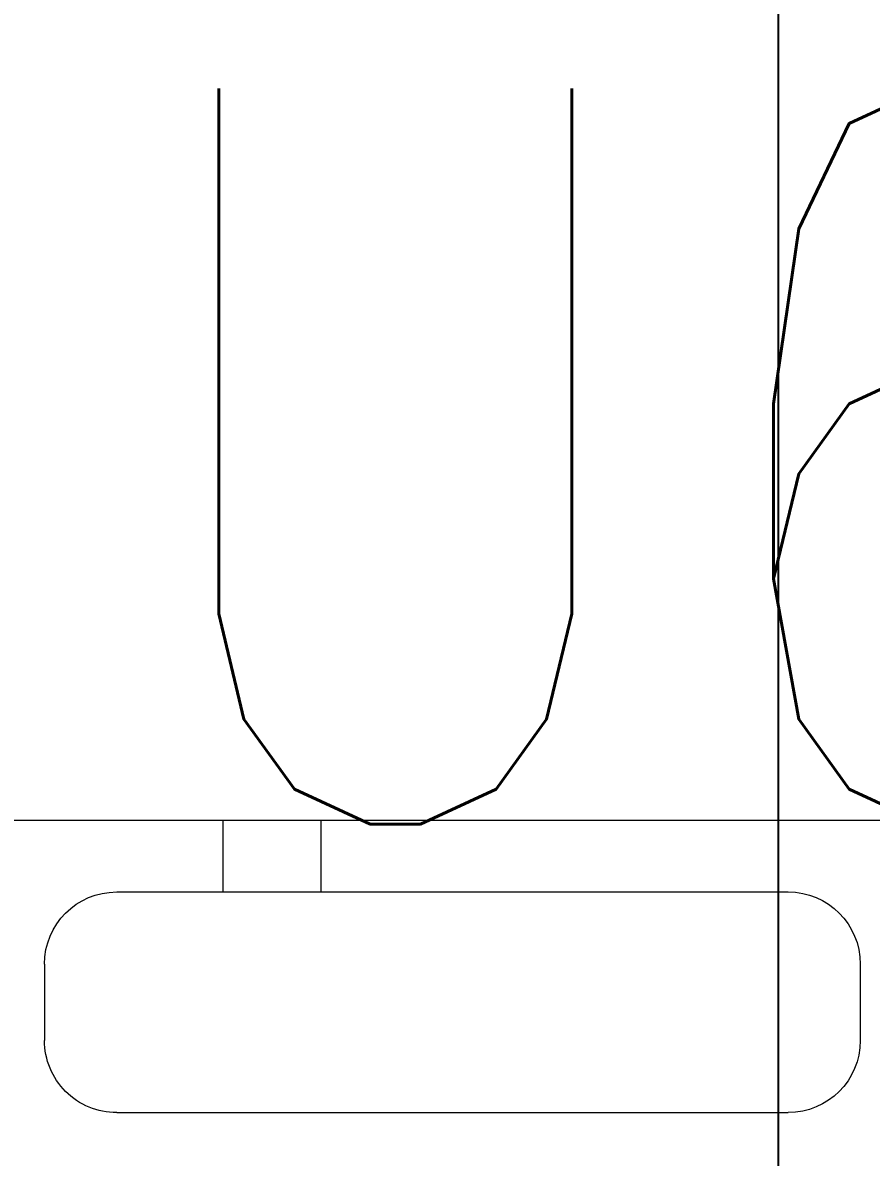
# Model space of a CAD drawing. Header units: inches. Extents: x -12418 to 183584, y -29325 to 19878.
# Drawn here: x 48394.5 to 48625.2, y -10521.7 to -10213.2 of the extents above; entities that cross this region are included whole.
import ezdxf

# ---------------------------------------------------------------- set-up
doc = ezdxf.new("R2010")
doc.units = ezdxf.units.IN
doc.header["$LTSCALE"] = 25
doc.header["$MEASUREMENT"] = 0
doc.linetypes.add('DASHDOT', pattern=[25.4, 12.7, -6.35, 0, -6.35])
doc.layers.get('0').update_dxf_attribs({"color": 8})
doc.layers.add('00-Ground Floor$0$False Ceiling', color=251, linetype='Continuous')
for name, color, linetype, lineweight in [('00-Ground Floor$0$LOADING', 253, 'Continuous', 5), ('00-Ground Floor$0$NEW Wall', 166, 'Continuous', 5), ('E-LITE-CIRC', 6, 'Continuous', 25), ('E-LITE-CLNG-CNDT', 6, 'DASHDOT', 35)]:
    doc.layers.add(name, color=color, linetype=linetype, lineweight=lineweight)
doc.styles.add('DC_Simplex', font='SIMPLEX.shx', dxfattribs={"width": 0.7})

# ---------------------------------------------------------------- blocks, each defined once
blk = doc.blocks.new('*X137')
at = {"color": 0}
for p, q in [((5, 3), (5, 3)), ((5, 3), (5, 3)), ((5, 3), (5, 3)), ((5, 3), (5, 3)), ((5, 3), (5, 3)), ((5, 3), (5, 3)), ((5, 3), (5, 3)), ((5, 3), (5, 3)), ((5, 3), (5, 3)), ((5, 3), (5, 3)), ((5, 3), (5, 3)), ((5, 3), (5, 3)), ((5, 3), (5, 3)), ((5, 3), (5, 3)), ((5, 3), (5, 3)), ((5, 3), (5, 3)), ((5, 3), (5, 3)), ((5, 3), (5, 3)), ((5, 3), (5, 3)), ((5, 3), (5, 3)), ((5, 3), (5, 3)), ((5, 3), (5, 3)), ((5, 3), (5, 3)), ((5, 3), (5, 3)), ((5, 3), (5, 3)), ((5, 3), (5, 3)), ((5, 3), (5, 3)), ((5, 3), (5, 3)), ((5, 3), (5, 3)), ((5, 3), (5, 3)), ((5, 3), (5, 3)), ((5, 3), (5, 3)), ((5, 3), (5, 3)), ((5, 3), (5, 3)), ((5, 3), (5, 3)), ((5, 3), (5, 3)), ((5, 3), (5, 3)), ((5, 3), (5, 3)), ((5, 3), (5, 3)), ((5, 3), (5, 3)), ((5, 3), (5, 3)), ((5, 3), (5, 3)), ((5, 3), (5, 3)), ((5, 3), (5, 3)), ((5, 3), (5, 3)), ((5, 3), (5, 3)), ((5, 3), (5, 3)), ((5, 3), (5, 3)), ((5, 3), (5, 3)), ((5, 3), (5, 3)), ((5, 3), (5, 3)), ((5, 3), (5, 3)), ((5, 3), (5, 3)), ((5, 3), (5, 3)), ((5, 3), (5, 3)), ((5, 3), (5, 3)), ((5, 3), (5, 3)), ((5, 3), (5, 3)), ((5, 3), (5, 3)), ((5, 3), (5, 3)), ((5, 3), (5, 3)), ((5, 3), (5, 3)), ((5, 3), (5, 3)), ((5, 3), (5, 3)), ((5, 3), (5, 3)), ((5, 3), (5, 3)), ((6, 3), (5, 3)), ((5, 3), (5, 3)), ((6, 3), (5, 3)), ((5, 3), (5, 3)), ((6, 3), (5, 3)), ((5, 3), (5, 3)), ((6, 3), (5, 3)), ((5, 3), (5, 3)), ((5, 3), (5, 3)), ((5, 3), (5, 3)), ((5, 3), (5, 3)), ((5, 3), (5, 3)), ((5, 3), (5, 3)), ((5, 3), (5, 3)), ((5, 3), (5, 3)), ((5, 3), (5, 3)), ((5, 3), (5, 3)), ((5, 3), (5, 3)), ((5, 3), (5, 3)), ((5, 3), (5, 3)), ((5, 3), (5, 3)), ((5, 3), (5, 3)), ((5, 3), (5, 3)), ((5, 3), (5, 3)), ((5, 3), (5, 3)), ((5, 3), (5, 3)), ((5, 3), (5, 3)), ((5, 3), (5, 3)), ((5, 3), (5, 3)), ((5, 3), (5, 3)), ((6, 3), (6, 3)), ((6, 3), (6, 3)), ((6, 3), (6, 3)), ((6, 3), (6, 3)), ((6, 3), (6, 3)), ((6, 3), (6, 3)), ((6, 3), (6, 3)), ((6, 3), (6, 3)), ((6, 3), (6, 3)), ((6, 3), (6, 3)), ((6, 3), (6, 3)), ((6, 3), (6, 3)), ((6, 3), (6, 3)), ((6, 3), (6, 3)), ((6, 3), (6, 3)), ((6, 3), (6, 3)), ((6, 3), (6, 3)), ((6, 3), (6, 3)), ((6, 3), (6, 3)), ((6, 3), (6, 3)), ((6, 3), (6, 3)), ((6, 3), (6, 3)), ((6, 3), (6, 3)), ((6, 3), (6, 3)), ((6, 3), (6, 3)), ((6, 3), (6, 3)), ((6, 3), (6, 3)), ((6, 3), (6, 3)), ((6, 3), (6, 3)), ((6, 3), (6, 3)), ((6, 3), (6, 3)), ((6, 3), (6, 3)), ((6, 3), (6, 3)), ((6, 3), (6, 3)), ((6, 3), (6, 3)), ((6, 3), (6, 3)), ((6, 3), (6, 3)), ((6, 3), (6, 3)), ((6, 3), (6, 3)), ((6, 3), (6, 3)), ((6, 3), (6, 3)), ((6, 3), (6, 3)), ((6, 3), (6, 3)), ((6, 3), (6, 3)), ((6, 3), (6, 3)), ((6, 3), (6, 3)), ((6, 3), (6, 3)), ((6, 3), (6, 3)), ((6, 3), (6, 3)), ((6, 3), (6, 3)), ((6, 3), (6, 3)), ((6, 3), (6, 3)), ((6, 3), (6, 3)), ((6, 3), (6, 3)), ((6, 3), (6, 3)), ((6, 3), (6, 3)), ((6, 3), (6, 3)), ((6, 3), (6, 3)), ((6, 3), (6, 3)), ((6, 3), (6, 3)), ((6, 3), (6, 3)), ((6, 3), (6, 3)), ((6, 3), (6, 3)), ((6, 3), (6, 3)), ((6, 3), (6, 3)), ((6, 3), (6, 3)), ((6, 3), (6, 3)), ((6, 3), (6, 3)), ((6, 3), (6, 3)), ((6, 3), (6, 3)), ((6, 3), (6, 3)), ((6, 3), (6, 3)), ((6, 3), (6, 3)), ((6, 3), (6, 3)), ((6, 3), (6, 3)), ((6, 3), (6, 3)), ((6, 3), (6, 3)), ((6, 3), (6, 3)), ((6, 3), (6, 3)), ((6, 3), (6, 3)), ((6, 3), (6, 3)), ((6, 3), (6, 3)), ((6, 3), (6, 3)), ((6, 3), (6, 3)), ((6, 3), (6, 3)), ((6, 3), (6, 3)), ((6, 3), (6, 3)), ((6, 3), (6, 3)), ((6, 3), (6, 3)), ((6, 3), (6, 3)), ((6, 3), (6, 3)), ((6, 3), (6, 3)), ((6, 3), (6, 3)), ((6, 3), (6, 3)), ((6, 3), (6, 3)), ((6, 3), (6, 3)), ((6, 3), (6, 3)), ((6, 3), (6, 3)), ((6, 3), (6, 3)), ((6, 3), (6, 3)), ((6, 3), (6, 3)), ((6, 3), (6, 3)), ((6, 3), (6, 3)), ((6, 3), (6, 3)), ((6, 3), (6, 3)), ((6, 3), (6, 3)), ((6, 3), (6, 3)), ((6, 3), (6, 3)), ((6, 3), (6, 3)), ((6, 3), (6, 3)), ((6, 3), (6, 3)), ((6, 3), (6, 3)), ((6, 3), (6, 3)), ((6, 3), (6, 3)), ((6, 3), (6, 3)), ((6, 3), (6, 3)), ((6, 3), (6, 3)), ((6, 3), (6, 3)), ((6, 3), (6, 3)), ((6, 3), (6, 3)), ((6, 3), (6, 3)), ((6, 3), (6, 3)), ((6, 3), (6, 3)), ((6, 3), (6, 3)), ((6, 3), (6, 3)), ((6, 3), (6, 3)), ((6, 3), (6, 3)), ((6, 3), (6, 3)), ((6, 3), (6, 3)), ((6, 3), (6, 3)), ((6, 3), (6, 3)), ((6, 3), (6, 3)), ((6, 3), (6, 3)), ((6, 3), (6, 3)), ((6, 3), (6, 3)), ((6, 3), (6, 3)), ((6, 3), (6, 3)), ((6, 3), (6, 3)), ((6, 3), (6, 3)), ((6, 3), (6, 3)), ((6, 3), (6, 3)), ((6, 3), (6, 3)), ((6, 3), (6, 3)), ((6, 3), (6, 3)), ((6, 3), (6, 3)), ((6, 3), (6, 3)), ((6, 3), (6, 3)), ((6, 3), (6, 3)), ((6, 3), (6, 3)), ((6, 3), (6, 3)), ((6, 3), (6, 3)), ((6, 3), (6, 3)), ((6, 3), (6, 3)), ((6, 3), (6, 3)), ((6, 3), (6, 3)), ((6, 3), (6, 3)), ((6, 3), (6, 3)), ((6, 3), (6, 3)), ((6, 3), (6, 3)), ((6, 3), (6, 3)), ((6, 3), (6, 3)), ((6, 3), (6, 3)), ((6, 3), (6, 3)), ((6, 3), (6, 3)), ((6, 3), (6, 3)), ((6, 3), (6, 3)), ((6, 3), (6, 3)), ((6, 3), (6, 3)), ((6, 3), (6, 3)), ((6, 3), (6, 3)), ((6, 3), (6, 3)), ((6, 3), (6, 3)), ((6, 3), (6, 3)), ((6, 3), (6, 3)), ((6, 3), (6, 3)), ((6, 3), (6, 3)), ((6, 3), (6, 3)), ((6, 3), (6, 3)), ((6, 3), (6, 3)), ((6, 3), (6, 3)), ((6, 3), (6, 3)), ((6, 3), (6, 3)), ((6, 3), (6, 3)), ((6, 3), (6, 3)), ((6, 3), (6, 3)), ((6, 3), (6, 3)), ((6, 3), (6, 3)), ((6, 3), (6, 3)), ((6, 3), (6, 3)), ((6, 3), (6, 3)), ((6, 3), (6, 3)), ((6, 3), (6, 3)), ((6, 3), (6, 3)), ((6, 3), (6, 3)), ((6, 3), (6, 3)), ((6, 3), (6, 3)), ((6, 3), (6, 3)), ((6, 3), (6, 3)), ((6, 3), (6, 3)), ((6, 3), (6, 3)), ((6, 3), (6, 3)), ((6, 3), (6, 3)), ((6, 3), (6, 3)), ((6, 3), (6, 3)), ((6, 3), (5, 3)), ((6, 3), (5, 3)), ((6, 3), (5, 3)), ((6, 3), (5, 3)), ((6, 3), (5, 3)), ((6, 3), (6, 3)), ((6, 3), (6, 3)), ((6, 3), (6, 3)), ((6, 3), (6, 3)), ((6, 3), (6, 3)), ((6, 3), (6, 3)), ((6, 3), (6, 3)), ((6, 3), (6, 3)), ((6, 3), (6, 3)), ((6, 3), (6, 3)), ((6, 3), (6, 3)), ((6, 3), (6, 3)), ((6, 3), (6, 3)), ((6, 3), (6, 3)), ((6, 3), (6, 3)), ((6, 3), (6, 3)), ((6, 3), (6, 3)), ((6, 3), (6, 3)), ((6, 3), (6, 3)), ((6, 3), (6, 3)), ((6, 3), (6, 3)), ((6, 3), (6, 3)), ((6, 3), (6, 3)), ((6, 3), (6, 3)), ((6, 3), (6, 3)), ((6, 3), (6, 3)), ((6, 3), (6, 3)), ((6, 3), (6, 3)), ((6, 3), (6, 3)), ((6, 3), (6, 3)), ((6, 3), (6, 3)), ((6, 3), (6, 3)), ((6, 3), (6, 3)), ((6, 3), (6, 3)), ((6, 3), (6, 3)), ((6, 3), (6, 3)), ((6, 3), (6, 3)), ((6, 3), (6, 3)), ((6, 3), (6, 3)), ((6, 3), (6, 3)), ((6, 3), (6, 3)), ((6, 3), (6, 3)), ((6, 3), (6, 3)), ((6, 3), (6, 3)), ((6, 3), (6, 3)), ((6, 3), (6, 3)), ((6, 3), (6, 3)), ((6, 3), (6, 3)), ((6, 3), (6, 3)), ((6, 3), (6, 3)), ((6, 3), (6, 3)), ((6, 3), (6, 3)), ((6, 3), (6, 3)), ((6, 3), (6, 3)), ((6, 3), (6, 3)), ((6, 3), (6, 3)), ((6, 3), (6, 3)), ((6, 3), (6, 3)), ((6, 3), (6, 3)), ((6, 3), (6, 3)), ((6, 3), (6, 3)), ((6, 3), (6, 3)), ((6, 3), (6, 3)), ((6, 3), (6, 3)), ((6, 3), (6, 3)), ((6, 3), (6, 3)), ((6, 3), (6, 3)), ((6, 3), (6, 3)), ((6, 3), (6, 3)), ((6, 3), (6, 3)), ((6, 3), (6, 3)), ((6, 3), (6, 3)), ((6, 3), (6, 3)), ((6, 3), (6, 3)), ((6, 3), (6, 3)), ((6, 3), (6, 3)), ((6, 3), (6, 3)), ((6, 3), (6, 3)), ((6, 3), (6, 3)), ((6, 3), (6, 3)), ((6, 3), (6, 3)), ((6, 3), (6, 3)), ((6, 3), (6, 3)), ((6, 3), (6, 3)), ((6, 3), (6, 3)), ((6, 3), (6, 3)), ((6, 3), (6, 3)), ((6, 3), (6, 3)), ((6, 3), (6, 3)), ((6, 3), (6, 3)), ((6, 3), (6, 3)), ((6, 3), (6, 3)), ((6, 3), (6, 3)), ((6, 3), (6, 3)), ((6, 3), (6, 3)), ((6, 3), (6, 3)), ((6, 3), (6, 3)), ((6, 3), (6, 3)), ((6, 3), (6, 3)), ((6, 3), (6, 3)), ((6, 3), (6, 3)), ((6, 3), (6, 3)), ((6, 3), (6, 3)), ((6, 3), (6, 3)), ((6, 3), (6, 3)), ((6, 3), (6, 3)), ((6, 3), (6, 3)), ((6, 3), (6, 3)), ((6, 3), (6, 3)), ((6, 3), (6, 3)), ((6, 3), (6, 3)), ((6, 3), (6, 3)), ((6, 3), (6, 3)), ((6, 3), (6, 3)), ((6, 3), (6, 3)), ((6, 3), (6, 3)), ((6, 3), (6, 3)), ((6, 3), (6, 3)), ((6, 3), (6, 3)), ((6, 3), (6, 3)), ((6, 3), (6, 3)), ((6, 3), (6, 3)), ((6, 3), (6, 3)), ((6, 3), (6, 3)), ((6, 3), (6, 3)), ((6, 3), (6, 3)), ((6, 3), (6, 3)), ((6, 3), (6, 3)), ((6, 3), (6, 3)), ((6, 3), (6, 3)), ((6, 3), (6, 3)), ((6, 3), (6, 3)), ((6, 3), (6, 3)), ((6, 3), (6, 3)), ((6, 3), (6, 3)), ((6, 3), (6, 3)), ((6, 3), (6, 3)), ((6, 3), (6, 3)), ((6, 3), (6, 3)), ((6, 3), (6, 3)), ((6, 3), (6, 3)), ((6, 3), (6, 3)), ((6, 3), (6, 3)), ((6, 3), (6, 3)), ((6, 3), (6, 3)), ((6, 3), (6, 3)), ((6, 3), (6, 3)), ((6, 3), (6, 3)), ((6, 3), (6, 3)), ((6, 3), (6, 3)), ((6, 3), (6, 3)), ((6, 3), (6, 3)), ((6, 3), (6, 3)), ((6, 3), (6, 3)), ((6, 3), (6, 3)), ((6, 3), (6, 3)), ((6, 3), (6, 3)), ((6, 3), (6, 3)), ((6, 3), (6, 3)), ((6, 3), (6, 3)), ((6, 3), (6, 3)), ((6, 3), (6, 3)), ((6, 3), (6, 3)), ((6, 3), (6, 3)), ((6, 3), (6, 3)), ((6, 3), (6, 3)), ((6, 3), (6, 3)), ((6, 3), (6, 3)), ((6, 3), (6, 3)), ((6, 3), (6, 3)), ((6, 3), (6, 3)), ((6, 3), (6, 3)), ((6, 3), (6, 3)), ((6, 3), (6, 3)), ((6, 3), (6, 3)), ((6, 3), (6, 3)), ((6, 3), (6, 3)), ((6, 3), (6, 3)), ((6, 3), (6, 3)), ((6, 3), (6, 3)), ((6, 3), (6, 3)), ((6, 3), (6, 3)), ((6, 3), (6, 3)), ((6, 3), (6, 3)), ((6, 3), (6, 3)), ((6, 3), (6, 3)), ((6, 3), (6, 3)), ((6, 3), (6, 3)), ((6, 3), (6, 3)), ((6, 3), (6, 3)), ((6, 3), (6, 3)), ((6, 3), (6, 3)), ((6, 3), (6, 3)), ((6, 3), (6, 3)), ((6, 3), (6, 3)), ((6, 3), (6, 3)), ((6, 3), (6, 3)), ((6, 3), (6, 3)), ((6, 3), (6, 3)), ((6, 3), (6, 3)), ((6, 3), (6, 3)), ((6, 3), (6, 3)), ((6, 3), (6, 3)), ((6, 3), (6, 3)), ((6, 3), (6, 3)), ((6, 3), (6, 3)), ((6, 3), (6, 3)), ((6, 3), (6, 3)), ((6, 3), (6, 3)), ((6, 3), (6, 3)), ((6, 3), (6, 3)), ((6, 3), (6, 3)), ((6, 3), (6, 3)), ((6, 3), (6, 3)), ((6, 3), (6, 3)), ((6, 3), (6, 3)), ((6, 3), (6, 3)), ((6, 3), (6, 3)), ((6, 3), (6, 3)), ((6, 3), (6, 3)), ((6, 3), (6, 3)), ((6, 3), (6, 3)), ((6, 3), (6, 3)), ((6, 3), (6, 3)), ((6, 3), (6, 3)), ((6, 3), (6, 3)), ((6, 3), (6, 3)), ((6, 3), (6, 3)), ((6, 3), (6, 3)), ((6, 3), (6, 3)), ((6, 3), (6, 3)), ((6, 3), (6, 3)), ((6, 3), (6, 3)), ((6, 3), (6, 3)), ((6, 3), (6, 3)), ((6, 3), (6, 3)), ((6, 3), (6, 3)), ((6, 3), (6, 3)), ((6, 3), (6, 3)), ((6, 3), (6, 3)), ((6, 3), (6, 3)), ((6, 3), (6, 3)), ((6, 3), (6, 3)), ((6, 3), (6, 3)), ((6, 3), (6, 3)), ((6, 3), (6, 3)), ((6, 3), (6, 3)), ((6, 3), (6, 3)), ((6, 3), (6, 3)), ((6, 3), (6, 3)), ((6, 3), (6, 3)), ((6, 3), (6, 3)), ((6, 3), (6, 3)), ((6, 3), (6, 3)), ((6, 3), (6, 3)), ((6, 3), (6, 3)), ((6, 3), (6, 3)), ((6, 3), (6, 3)), ((6, 3), (6, 3)), ((6, 3), (6, 3)), ((6, 3), (6, 3)), ((6, 3), (6, 3)), ((6, 3), (6, 3)), ((6, 3), (6, 3)), ((6, 3), (6, 3)), ((6, 3), (6, 3)), ((6, 3), (6, 3)), ((6, 3), (6, 3)), ((6, 3), (6, 3)), ((6, 3), (6, 3)), ((6, 3), (6, 3)), ((6, 3), (6, 3)), ((6, 3), (6, 3)), ((6, 3), (6, 3)), ((6, 3), (6, 3)), ((6, 3), (6, 3)), ((6, 3), (6, 3)), ((6, 3), (6, 3)), ((6, 3), (6, 3)), ((6, 3), (6, 3)), ((6, 3), (6, 3)), ((6, 3), (6, 3)), ((6, 3), (6, 3)), ((6, 3), (6, 3)), ((6, 3), (6, 3)), ((6, 3), (6, 3)), ((6, 3), (6, 3)), ((6, 3), (6, 3)), ((6, 3), (6, 3)), ((6, 3), (6, 3)), ((6, 3), (6, 3)), ((6, 3), (6, 3)), ((6, 3), (6, 3)), ((6, 3), (6, 3)), ((6, 3), (6, 3)), ((6, 3), (6, 3)), ((6, 3), (6, 3)), ((6, 3), (6, 3)), ((6, 3), (6, 3)), ((6, 3), (6, 3)), ((6, 3), (6, 3)), ((6, 3), (6, 3)), ((6, 3), (6, 3)), ((6, 3), (6, 3)), ((6, 3), (6, 3)), ((6, 3), (6, 3)), ((6, 3), (6, 3)), ((6, 3), (6, 3)), ((6, 3), (6, 3)), ((6, 3), (6, 3)), ((6, 3), (6, 3)), ((6, 3), (6, 3)), ((6, 3), (6, 3)), ((6, 3), (6, 3)), ((6, 3), (6, 3)), ((6, 3), (6, 3)), ((6, 3), (6, 3))]:
    blk.add_line(p, q, dxfattribs=at)
blk = doc.blocks.new('*X138')
at = {"color": 0}
for p, q in [((13, 1), (13, 1)), ((13, 1), (13, 1)), ((13, 1), (13, 1)), ((13, 1), (13, 1)), ((13, 1), (13, 1)), ((13, 1), (13, 1)), ((13, 1), (13, 1)), ((13, 1), (13, 1)), ((13, 1), (13, 1)), ((13, 1), (13, 1)), ((13, 1), (13, 1)), ((13, 1), (13, 1)), ((13, 1), (13, 1)), ((13, 1), (13, 1)), ((13, 1), (13, 1)), ((13, 1), (14, 1)), ((13, 1), (14, 1)), ((13, 1), (14, 1)), ((13, 1), (13, 1)), ((13, 1), (13, 1)), ((13, 1), (13, 1)), ((13, 1), (13, 1)), ((13, 1), (13, 1)), ((13, 1), (13, 1)), ((13, 1), (13, 1)), ((13, 1), (13, 1)), ((13, 1), (13, 1)), ((13, 1), (13, 1)), ((13, 1), (13, 1)), ((13, 1), (13, 1)), ((13, 1), (13, 1)), ((13, 1), (13, 1)), ((13, 1), (13, 1)), ((13, 1), (13, 1)), ((13, 1), (13, 1)), ((13, 1), (13, 1)), ((13, 1), (13, 1)), ((13, 1), (13, 1)), ((13, 1), (13, 1)), ((13, 1), (13, 1)), ((13, 1), (13, 1)), ((13, 1), (13, 1)), ((13, 1), (13, 1)), ((13, 1), (13, 1)), ((13, 1), (13, 1)), ((13, 1), (13, 1)), ((13, 1), (13, 1)), ((13, 1), (13, 1)), ((13, 1), (13, 1)), ((13, 1), (13, 1)), ((13, 1), (13, 1)), ((13, 1), (13, 1)), ((13, 1), (13, 1)), ((13, 1), (13, 1)), ((13, 1), (13, 1)), ((13, 1), (13, 1)), ((13, 1), (13, 1)), ((13, 1), (13, 1)), ((13, 1), (13, 1)), ((13, 1), (13, 1)), ((13, 1), (13, 1)), ((13, 1), (13, 1)), ((13, 1), (13, 1)), ((13, 1), (13, 1)), ((13, 1), (13, 1)), ((13, 1), (13, 1)), ((13, 1), (13, 1)), ((13, 1), (13, 1)), ((13, 1), (13, 1)), ((13, 1), (13, 1)), ((13, 1), (13, 1)), ((13, 1), (13, 1)), ((13, 1), (13, 1)), ((13, 1), (13, 1)), ((13, 1), (13, 1)), ((13, 1), (13, 1)), ((13, 1), (13, 1)), ((13, 1), (13, 1)), ((13, 1), (13, 1)), ((13, 1), (13, 1)), ((13, 1), (13, 1)), ((13, 1), (13, 1)), ((13, 1), (13, 1)), ((13, 1), (13, 1)), ((13, 1), (13, 1)), ((13, 1), (13, 1)), ((13, 1), (13, 1)), ((13, 1), (13, 1)), ((13, 1), (13, 1)), ((13, 1), (13, 1)), ((13, 1), (13, 1)), ((13, 1), (13, 1)), ((13, 1), (13, 1)), ((13, 1), (13, 1)), ((13, 1), (13, 1)), ((13, 1), (13, 1)), ((13, 1), (13, 1)), ((13, 1), (13, 1)), ((13, 1), (13, 1)), ((13, 1), (13, 1)), ((13, 1), (13, 1)), ((13, 1), (13, 1)), ((13, 1), (13, 1)), ((13, 1), (13, 1)), ((13, 1), (13, 1)), ((13, 1), (13, 1)), ((13, 1), (13, 1)), ((13, 1), (13, 1)), ((13, 1), (13, 1)), ((13, 1), (13, 1)), ((13, 1), (13, 1)), ((13, 1), (13, 1)), ((13, 1), (13, 1)), ((13, 1), (13, 1)), ((13, 1), (13, 1)), ((13, 1), (13, 1)), ((13, 1), (13, 1)), ((13, 1), (13, 1)), ((13, 1), (13, 1)), ((13, 1), (13, 1)), ((13, 1), (13, 1)), ((13, 1), (13, 1)), ((13, 1), (13, 1)), ((13, 1), (14, 1)), ((13, 0), (13, 0)), ((13, 0), (13, 0)), ((13, 0), (13, 0)), ((13, 0), (13, 0)), ((13, 0), (13, 0)), ((13, 0), (13, 0)), ((13, 0), (13, 0)), ((13, 0), (13, 0)), ((13, 0), (13, 0)), ((13, 0), (13, 0)), ((13, 0), (13, 0)), ((13, 0), (13, 0)), ((13, 0), (13, 0)), ((13, 0), (13, 0)), ((13, 0), (13, 0)), ((13, 0), (13, 0)), ((13, 0), (13, 0)), ((13, 0), (13, 0)), ((13, 0), (13, 0)), ((13, 0), (13, 0)), ((13, 0), (13, 0)), ((13, 0), (13, 0)), ((13, 0), (13, 0)), ((13, 0), (13, 0)), ((13, 0), (13, 0)), ((13, 0), (13, 0)), ((13, 0), (13, 0)), ((13, 0), (13, 0)), ((13, 0), (13, 0)), ((13, 0), (13, 0)), ((13, 0), (13, 0)), ((13, 0), (13, 0)), ((13, 0), (13, 0)), ((13, 0), (13, 0)), ((13, 0), (13, 0)), ((13, 0), (13, 0)), ((13, 0), (13, 0)), ((13, 0), (13, 0)), ((13, 0), (13, 0)), ((13, 0), (13, 0)), ((13, 0), (13, 0)), ((13, 0), (13, 0)), ((13, 0), (13, 0)), ((13, 0), (13, 0)), ((13, 0), (13, 0)), ((13, 0), (13, 0)), ((13, 0), (13, 0)), ((13, 0), (13, 0)), ((13, 0), (14, 0)), ((13, 0), (14, 0)), ((13, 0), (13, 0)), ((13, 0), (14, 0)), ((14, 1), (14, 1)), ((14, 1), (14, 1)), ((14, 1), (14, 1)), ((14, 1), (14, 1)), ((14, 1), (14, 1)), ((14, 1), (14, 1)), ((14, 1), (14, 1)), ((14, 1), (14, 1)), ((14, 1), (14, 1)), ((14, 1), (14, 1)), ((14, 1), (14, 1)), ((14, 1), (14, 1)), ((14, 1), (14, 1)), ((14, 1), (14, 1)), ((14, 1), (14, 1)), ((14, 1), (14, 1)), ((14, 1), (14, 1)), ((14, 1), (14, 1)), ((14, 1), (14, 1)), ((14, 1), (14, 1)), ((14, 1), (14, 1)), ((14, 1), (14, 1)), ((14, 1), (14, 1)), ((14, 1), (14, 1)), ((14, 1), (14, 1)), ((14, 1), (14, 1)), ((14, 1), (14, 1)), ((14, 1), (14, 1)), ((14, 1), (14, 1)), ((14, 1), (14, 1)), ((14, 1), (14, 1)), ((14, 1), (14, 1)), ((14, 1), (14, 1)), ((14, 1), (14, 1)), ((14, 1), (14, 1)), ((14, 1), (14, 1)), ((14, 1), (14, 1)), ((14, 1), (14, 1)), ((14, 1), (14, 1)), ((14, 1), (14, 1)), ((14, 1), (14, 1)), ((14, 1), (14, 1)), ((14, 1), (14, 1)), ((14, 1), (14, 1)), ((14, 1), (14, 1)), ((14, 1), (14, 1)), ((14, 1), (14, 1)), ((14, 1), (14, 1)), ((14, 1), (14, 1)), ((14, 1), (14, 1)), ((14, 1), (14, 1)), ((14, 1), (14, 1)), ((14, 1), (14, 1)), ((14, 1), (14, 1)), ((14, 1), (14, 1)), ((14, 1), (14, 1)), ((14, 1), (14, 1)), ((14, 1), (14, 1)), ((14, 1), (14, 1)), ((14, 1), (14, 1)), ((14, 1), (14, 1)), ((14, 1), (14, 1)), ((14, 1), (14, 1)), ((14, 1), (14, 1)), ((14, 1), (14, 1)), ((14, 1), (14, 1)), ((14, 1), (14, 1)), ((14, 1), (14, 1)), ((14, 1), (14, 1)), ((14, 1), (14, 1)), ((14, 1), (14, 1)), ((14, 1), (14, 1)), ((14, 1), (14, 1)), ((14, 1), (14, 1)), ((14, 1), (14, 1)), ((14, 1), (14, 1)), ((14, 1), (14, 1)), ((14, 1), (14, 1)), ((14, 1), (14, 1)), ((14, 1), (14, 1)), ((14, 1), (14, 1)), ((14, 1), (14, 1)), ((14, 1), (14, 1)), ((14, 1), (14, 1)), ((14, 1), (14, 1)), ((14, 1), (14, 1)), ((14, 1), (14, 1)), ((14, 1), (14, 1)), ((14, 1), (14, 1)), ((14, 1), (14, 1)), ((14, 1), (14, 1)), ((14, 1), (14, 1)), ((14, 1), (14, 1)), ((14, 1), (14, 1)), ((14, 0), (14, 0)), ((14, 0), (14, 0)), ((14, 0), (14, 0)), ((14, 0), (14, 0)), ((14, 0), (14, 0)), ((14, 0), (14, 0)), ((14, 0), (14, 0)), ((14, 0), (14, 0)), ((14, 0), (14, 0)), ((14, 0), (14, 0)), ((14, 0), (14, 0)), ((14, 0), (14, 0)), ((14, 0), (14, 0)), ((14, 0), (14, 0)), ((14, 0), (14, 0)), ((14, 0), (14, 0)), ((14, 0), (14, 0)), ((14, 0), (14, 0)), ((14, 0), (14, 0)), ((14, 0), (14, 0)), ((14, 0), (14, 0)), ((14, 0), (14, 0)), ((14, 0), (14, 0)), ((14, 0), (14, 0)), ((14, 0), (14, 0)), ((14, 0), (14, 0)), ((14, 0), (14, 0)), ((14, 0), (14, 0)), ((14, 0), (14, 0)), ((14, 0), (14, 0)), ((14, 0), (14, 0)), ((14, 0), (14, 0)), ((14, 0), (14, 0)), ((14, 0), (14, 0)), ((14, 0), (14, 0)), ((14, 0), (14, 0)), ((14, 0), (14, 0)), ((14, 0), (14, 0)), ((14, 0), (14, 0)), ((14, 0), (14, 0)), ((14, 0), (14, 0)), ((14, 0), (14, 0)), ((14, 0), (14, 0)), ((14, 0), (14, 0)), ((14, 0), (14, 0)), ((14, 0), (14, 0)), ((14, 0), (14, 0)), ((14, 0), (14, 0)), ((13, 0), (13, 0)), ((13, 0), (14, 0)), ((13, 0), (13, 0)), ((13, 0), (14, 0)), ((13, 0), (13, 0)), ((13, 0), (14, 0)), ((13, 0), (13, 0)), ((13, 0), (13, 0)), ((13, 0), (13, 0)), ((13, 0), (13, 0)), ((13, 0), (14, 0)), ((13, 0), (13, 0)), ((13, 0), (14, 0)), ((13, 0), (13, 0)), ((13, 0), (14, 0)), ((13, 0), (13, 0)), ((13, 0), (14, 0)), ((13, 0), (13, 0)), ((13, 0), (14, 0)), ((13, 0), (13, 0)), ((13, 0), (14, 0)), ((13, 0), (13, 0)), ((13, 0), (14, 0)), ((13, 0), (13, 0)), ((13, 0), (13, 0)), ((13, 0), (13, 0)), ((13, 0), (14, 0)), ((13, 0), (13, 0)), ((13, 0), (14, 0)), ((13, 0), (13, 0)), ((13, 0), (14, 0)), ((13, 0), (13, 0)), ((13, 0), (14, 0)), ((13, 0), (13, 0)), ((13, 0), (13, 0)), ((13, 0), (13, 0)), ((13, 0), (13, 0)), ((13, 0), (13, 0)), ((13, 0), (13, 0)), ((13, 0), (13, 0)), ((13, 0), (13, 0)), ((13, 0), (13, 0)), ((13, 0), (13, 0)), ((13, 0), (13, 0)), ((13, 0), (13, 0)), ((13, 0), (13, 0)), ((13, 0), (13, 0)), ((13, 0), (13, 0)), ((13, 0), (13, 0)), ((13, 0), (13, 0)), ((13, 0), (13, 0)), ((13, 0), (13, 0)), ((13, 0), (13, 0)), ((13, 0), (13, 0)), ((13, 0), (13, 0)), ((13, 0), (13, 0)), ((13, 0), (13, 0)), ((13, 0), (13, 0)), ((13, 0), (13, 0)), ((13, 0), (13, 0)), ((13, 0), (13, 0)), ((13, 0), (13, 0)), ((13, 0), (13, 0)), ((13, 0), (13, 0)), ((13, -1), (13, -1)), ((13, -1), (13, -1)), ((13, -1), (13, -1)), ((13, -1), (13, -1)), ((13, -1), (13, -1)), ((13, -1), (14, -1)), ((13, -1), (13, -1)), ((14, 0), (14, 0)), ((14, 0), (14, 0)), ((14, 0), (14, 0)), ((14, 0), (14, 0)), ((14, 0), (14, 0)), ((14, 0), (14, 0)), ((14, 0), (14, 0)), ((14, 0), (14, 0)), ((14, 0), (14, 0)), ((14, 0), (14, 0)), ((14, 0), (14, 0)), ((14, 0), (14, 0)), ((14, 0), (14, 0)), ((14, 0), (14, 0)), ((14, 0), (14, 0)), ((13, 0), (14, 0)), ((14, 0), (14, 0)), ((14, 0), (14, 0)), ((14, 0), (14, 0)), ((14, 0), (14, 0)), ((14, 0), (14, 0)), ((14, 0), (14, 0)), ((14, 0), (14, 0)), ((14, 0), (14, 0)), ((14, 0), (14, 0)), ((14, 0), (14, 0)), ((14, 0), (14, 0)), ((14, 0), (14, 0)), ((14, 0), (14, 0)), ((14, 0), (14, 0)), ((14, 0), (14, 0)), ((14, 0), (14, 0)), ((14, 0), (14, 0)), ((14, 0), (14, 0)), ((14, 0), (14, 0)), ((14, 0), (14, 0)), ((14, 0), (14, 0)), ((14, 0), (14, 0)), ((14, 0), (14, 0)), ((14, 0), (14, 0)), ((14, 0), (14, 0)), ((14, 0), (14, 0)), ((14, 0), (14, 0)), ((14, 0), (14, 0)), ((14, 0), (14, 0)), ((14, 0), (14, 0)), ((14, 0), (14, 0)), ((14, 0), (14, 0)), ((14, 0), (14, 0)), ((14, 0), (14, 0)), ((14, -1), (14, -1)), ((14, -1), (14, -1)), ((14, -1), (14, -1)), ((14, -1), (14, -1)), ((14, -1), (14, -1))]:
    blk.add_line(p, q, dxfattribs=at)
blk = doc.blocks.new('00-Ground Floor$0$GF21018-P')
at = {"color": 0}
for p, q in [((0.22049, 0.47563), (0.22049, 0.0675)), ((0.25963, 0.34221), (0.2804, 0.34221)), ((0.24001, 0.32259), (0.24001, 0.14)), ((0.30001, 0.32259), (0.30001, 0.14)), ((0.22049, 0.29372), (0.24001, 0.29372)), ((0.22049, 0.26708), (0.24001, 0.26708)), ((0.25963, 0.12039), (0.2804, 0.12039))]:
    blk.add_line(p, q, dxfattribs=at)
for points in [[(0.24001, 0.29372), (0.24001, 0.29372), (0.24001, 0.29372), (0.24001, 0.29372), (0.24001, 0.29372), (0.24001, 0.29372), (0.24001, 0.29372), (0.24001, 0.29372), (0.24001, 0.29372), (0.24001, 0.29372), (0.24001, 0.29372), (0.24001, 0.29372), (0.24001, 0.29372), (0.24001, 0.29372), (0.24001, 0.29372), (0.24001, 0.29372), (0.24001, 0.29372), (0.24001, 0.29372), (0.24001, 0.29372), (0.24001, 0.29372), (0.24001, 0.29372), (0.24001, 0.29372), (0.24001, 0.29372), (0.24001, 0.29372), (0.24001, 0.29372), (0.24001, 0.29372), (0.24001, 0.29372), (0.24001, 0.29372), (0.24001, 0.29372), (0.24001, 0.29372), (0.24001, 0.29372), (0.24001, 0.29372), (0.24001, 0.29372), (0.24001, 0.29372), (0.24001, 0.29372), (0.24001, 0.29372), (0.24001, 0.29372), (0.24001, 0.29372), (0.24001, 0.29372), (0.24001, 0.29372), (0.24001, 0.29372), (0.24001, 0.29372), (0.24001, 0.29372), (0.24001, 0.29372), (0.24001, 0.29372), (0.24001, 0.29372), (0.24001, 0.29372), (0.24001, 0.29372), (0.24001, 0.29372), (0.24001, 0.29372), (0.24001, 0.29372), (0.24001, 0.29372), (0.24001, 0.29372), (0.24001, 0.29372), (0.24001, 0.29372), (0.24001, 0.29372), (0.24001, 0.29372), (0.24001, 0.29372), (0.24001, 0.29372), (0.24001, 0.29372), (0.24001, 0.29372), (0.24001, 0.29372), (0.24001, 0.29372), (0.24001, 0.29372), (0.24001, 0.29372), (0.24001, 0.29372), (0.24001, 0.29372), (0.24001, 0.29372), (0.24001, 0.29372), (0.24001, 0.29372), (0.24001, 0.29372), (0.24001, 0.29372), (0.24001, 0.29372), (0.24001, 0.29372), (0.24001, 0.29372), (0.24001, 0.29372), (0.24001, 0.29372), (0.24001, 0.29372), (0.24001, 0.29372), (0.24001, 0.29372), (0.24001, 0.29372), (0.24001, 0.29372), (0.24001, 0.29372), (0.24001, 0.29372), (0.24001, 0.29372), (0.24001, 0.29372), (0.24001, 0.29372), (0.24001, 0.29372), (0.24001, 0.29372), (0.24001, 0.29372), (0.24001, 0.29372), (0.24001, 0.29372), (0.24001, 0.29372), (0.24001, 0.29372), (0.24001, 0.29372), (0.24001, 0.29372), (0.24001, 0.29372), (0.24001, 0.29372), (0.24001, 0.29372), (0.24001, 0.29372), (0.24001, 0.29372), (0.24001, 0.29372), (0.24001, 0.29372), (0.24001, 0.29372), (0.24001, 0.29372), (0.24001, 0.29372), (0.24001, 0.29372), (0.24001, 0.29372), (0.24001, 0.29372), (0.24001, 0.29372), (0.24001, 0.29372), (0.24001, 0.29372), (0.24001, 0.29372), (0.24001, 0.29372), (0.24001, 0.29372), (0.24001, 0.29372), (0.24001, 0.29372), (0.24001, 0.29372), (0.24001, 0.29372), (0.24001, 0.29372), (0.24001, 0.29372), (0.24001, 0.29372), (0.24001, 0.29372), (0.24001, 0.29372), (0.24001, 0.29372), (0.24001, 0.29372), (0.24001, 0.29372), (0.24001, 0.29372), (0.24001, 0.29372), (0.24001, 0.29372), (0.24001, 0.29372), (0.24001, 0.29372), (0.24001, 0.29372), (0.24001, 0.29372), (0.24001, 0.29372), (0.24001, 0.29372), (0.24001, 0.29372), (0.24001, 0.29372), (0.24001, 0.29372), (0.24001, 0.29372), (0.24001, 0.29372), (0.24001, 0.29372), (0.24001, 0.29372), (0.24001, 0.29372), (0.24001, 0.29372), (0.24001, 0.29372), (0.24001, 0.29372), (0.24001, 0.29372), (0.24001, 0.29372), (0.24001, 0.29372), (0.24001, 0.29372), (0.24001, 0.29372), (0.24001, 0.29372), (0.24001, 0.29372), (0.24001, 0.29372), (0.24001, 0.29372), (0.24001, 0.29372), (0.24001, 0.29372), (0.24001, 0.29372), (0.24001, 0.29372), (0.24001, 0.29372), (0.24001, 0.29372), (0.24001, 0.29372), (0.24001, 0.29372), (0.24001, 0.29372), (0.24001, 0.29372), (0.24001, 0.29372), (0.24001, 0.29372), (0.24001, 0.29372), (0.24001, 0.29372), (0.24001, 0.29372), (0.24001, 0.29372), (0.24001, 0.29372), (0.24001, 0.29372), (0.24001, 0.29372), (0.24001, 0.29372), (0.24001, 0.29372), (0.24001, 0.29372), (0.24001, 0.29372), (0.24001, 0.29372), (0.24001, 0.29372), (0.24001, 0.29372), (0.24001, 0.29372), (0.24001, 0.29372), (0.24001, 0.29372), (0.24001, 0.29372), (0.24001, 0.29372), (0.24001, 0.29372), (0.24001, 0.29372), (0.24001, 0.29372), (0.24001, 0.29372), (0.24001, 0.29372), (0.24001, 0.29372), (0.24001, 0.29372), (0.24001, 0.29372), (0.24001, 0.29372), (0.24001, 0.29372), (0.24001, 0.29372), (0.24001, 0.29372), (0.24001, 0.29372), (0.24001, 0.29372), (0.24001, 0.29372), (0.24001, 0.29372), (0.24001, 0.29372), (0.24001, 0.29372), (0.24001, 0.29372), (0.24001, 0.29372), (0.24001, 0.29372), (0.24001, 0.29372), (0.24001, 0.29372), (0.24001, 0.29372), (0.24001, 0.29372), (0.24001, 0.29372), (0.24001, 0.29372), (0.24001, 0.29372), (0.24001, 0.29372), (0.24001, 0.29372), (0.24001, 0.29372), (0.24001, 0.29372), (0.24001, 0.29372), (0.24001, 0.29372), (0.24001, 0.29372), (0.24001, 0.29372), (0.24001, 0.29372), (0.24001, 0.29372), (0.24001, 0.29372), (0.24001, 0.29372), (0.24001, 0.29372), (0.24001, 0.29372), (0.24001, 0.29372), (0.24001, 0.29372), (0.24001, 0.29372), (0.24001, 0.29372), (0.24001, 0.29372), (0.24001, 0.29372), (0.24001, 0.29372), (0.24001, 0.29372), (0.24001, 0.29372), (0.24001, 0.29372), (0.24001, 0.29372), (0.24001, 0.29372), (0.24001, 0.29372), (0.24001, 0.29372), (0.24001, 0.29372), (0.24001, 0.29372), (0.24001, 0.29372), (0.24001, 0.29372), (0.24001, 0.29372), (0.24001, 0.29372), (0.24001, 0.29372), (0.24001, 0.29372), (0.24001, 0.29372), (0.24001, 0.29372), (0.24001, 0.29372), (0.24001, 0.29372), (0.24001, 0.29372), (0.24001, 0.29372), (0.24001, 0.29372), (0.24001, 0.29372), (0.24001, 0.29372), (0.24001, 0.29372), (0.24001, 0.29372), (0.24001, 0.29372), (0.24001, 0.29372), (0.24001, 0.29372), (0.24001, 0.29372), (0.24001, 0.29372), (0.24001, 0.29372), (0.24001, 0.29372), (0.24001, 0.29372), (0.24001, 0.29372), (0.24001, 0.29372), (0.24001, 0.29372), (0.24001, 0.29372), (0.24001, 0.29372), (0.24001, 0.29372), (0.24001, 0.29372)], [(0.24001, 0.29372), (0.24001, 0.29372), (0.24001, 0.29372), (0.24001, 0.29372), (0.24001, 0.29372), (0.24001, 0.29372), (0.24001, 0.29372), (0.24001, 0.29372), (0.24001, 0.29372), (0.24001, 0.29372), (0.24001, 0.29372), (0.24001, 0.29372), (0.24001, 0.29372), (0.24001, 0.29372), (0.24001, 0.29372), (0.24001, 0.29372), (0.24001, 0.29372), (0.24001, 0.29372), (0.24001, 0.29372), (0.24001, 0.29372), (0.24001, 0.29372), (0.24001, 0.29372), (0.24001, 0.29372), (0.24001, 0.29372), (0.24001, 0.29372), (0.24001, 0.29372), (0.24001, 0.29372), (0.24001, 0.29372), (0.24001, 0.29372), (0.24001, 0.29372), (0.24001, 0.29372), (0.24001, 0.29372), (0.24001, 0.29372), (0.24001, 0.29372), (0.24001, 0.29372), (0.24001, 0.29372), (0.24001, 0.29372), (0.24001, 0.29372), (0.24001, 0.29372), (0.24001, 0.29372), (0.24001, 0.29372), (0.24001, 0.29372), (0.24001, 0.29372), (0.24001, 0.29372), (0.24001, 0.29372), (0.24001, 0.29372), (0.24001, 0.29372), (0.24001, 0.29372), (0.24001, 0.29372), (0.24001, 0.29372), (0.24001, 0.29372), (0.24001, 0.29372), (0.24001, 0.29372), (0.24001, 0.29372), (0.24001, 0.29372), (0.24001, 0.29372), (0.24001, 0.29372), (0.24001, 0.29372), (0.24001, 0.29372), (0.24001, 0.29372), (0.24001, 0.29372), (0.24001, 0.29372), (0.24001, 0.29372), (0.24001, 0.29372), (0.24001, 0.29372), (0.24001, 0.29372), (0.24001, 0.29372), (0.24001, 0.29372), (0.24001, 0.29372), (0.24001, 0.29372), (0.24001, 0.29372), (0.24001, 0.29372), (0.24001, 0.29372), (0.24001, 0.29372), (0.24001, 0.29372), (0.24001, 0.29372), (0.24001, 0.29372), (0.24001, 0.29372), (0.24001, 0.29372), (0.24001, 0.29372), (0.24001, 0.29372), (0.24001, 0.29372), (0.24001, 0.29372), (0.24001, 0.29372), (0.24001, 0.29372), (0.24001, 0.29372), (0.24001, 0.29372), (0.24001, 0.29372), (0.24001, 0.29372), (0.24001, 0.29372), (0.24001, 0.29372), (0.24001, 0.29372), (0.24001, 0.29372), (0.24001, 0.29372), (0.24001, 0.29372), (0.24001, 0.29372), (0.24001, 0.29372), (0.24001, 0.29372), (0.24001, 0.29372), (0.24001, 0.29372), (0.24001, 0.29372), (0.24001, 0.29372), (0.24001, 0.29372), (0.24001, 0.29372), (0.24001, 0.29372), (0.24001, 0.29372), (0.24001, 0.29372), (0.24001, 0.29372), (0.24001, 0.29372), (0.24001, 0.29372), (0.24001, 0.29372), (0.24001, 0.29372), (0.24001, 0.29372), (0.24001, 0.29372), (0.24001, 0.29372), (0.24001, 0.29372), (0.24001, 0.29372), (0.24001, 0.29372), (0.24001, 0.29372), (0.24001, 0.29372), (0.24001, 0.29372), (0.24001, 0.29372), (0.24001, 0.29372), (0.24001, 0.29372), (0.24001, 0.29372), (0.24001, 0.29372), (0.24001, 0.29372), (0.24001, 0.29372), (0.24001, 0.29372), (0.24001, 0.29372), (0.24001, 0.29372), (0.24001, 0.29372), (0.24001, 0.29372), (0.24001, 0.29372), (0.24001, 0.29372), (0.24001, 0.29372), (0.24001, 0.29372), (0.24001, 0.29372), (0.24001, 0.29372), (0.24001, 0.29372), (0.24001, 0.29372), (0.24001, 0.29372), (0.24001, 0.29372), (0.24001, 0.29372), (0.24001, 0.29372), (0.24001, 0.29372), (0.24001, 0.29372), (0.24001, 0.29372), (0.24001, 0.29372), (0.24001, 0.29372), (0.24001, 0.29372), (0.24001, 0.29372), (0.24001, 0.29372), (0.24001, 0.29372), (0.24001, 0.29372), (0.24001, 0.29372), (0.24001, 0.29372), (0.24001, 0.29372), (0.24001, 0.29372), (0.24001, 0.29372), (0.24001, 0.29372), (0.24001, 0.29372), (0.24001, 0.29372), (0.24001, 0.29372), (0.24001, 0.29372), (0.24001, 0.29372), (0.24001, 0.29372), (0.24001, 0.29372), (0.24001, 0.29372), (0.24001, 0.29372), (0.24001, 0.29372), (0.24001, 0.29372), (0.24001, 0.29372), (0.24001, 0.29372), (0.24001, 0.29372), (0.24001, 0.29372), (0.24001, 0.29372), (0.24001, 0.29372), (0.24001, 0.29372), (0.24001, 0.29372), (0.24001, 0.29372), (0.24001, 0.29372), (0.24001, 0.29372), (0.24001, 0.29372), (0.24001, 0.29372), (0.24001, 0.29372), (0.24001, 0.29372), (0.24001, 0.29372), (0.24001, 0.29372), (0.24001, 0.29372), (0.24001, 0.29372), (0.24001, 0.29372), (0.24001, 0.29372), (0.24001, 0.29372), (0.24001, 0.29372), (0.24001, 0.29372), (0.24001, 0.29372), (0.24001, 0.29372), (0.24001, 0.29372), (0.24001, 0.29372), (0.24001, 0.29372), (0.24001, 0.29372), (0.24001, 0.29372), (0.24001, 0.29372), (0.24001, 0.29372), (0.24001, 0.29372), (0.24001, 0.29372), (0.24001, 0.29372), (0.24001, 0.29372), (0.24001, 0.29372), (0.24001, 0.29372), (0.24001, 0.29372), (0.24001, 0.29372), (0.24001, 0.29372), (0.24001, 0.29372), (0.24001, 0.29372), (0.24001, 0.29372), (0.24001, 0.29372), (0.24001, 0.29372)], [(0.24001, 0.29372), (0.24001, 0.29372), (0.24001, 0.29372), (0.24001, 0.29372), (0.24001, 0.29372), (0.24001, 0.29372), (0.24001, 0.29372), (0.24001, 0.29372), (0.24001, 0.29372), (0.24001, 0.29372), (0.24001, 0.29372), (0.24001, 0.29372), (0.24001, 0.29372), (0.24001, 0.29372), (0.24001, 0.29372), (0.24001, 0.29372), (0.24001, 0.29372), (0.24001, 0.29372), (0.24001, 0.29372), (0.24001, 0.29372), (0.24001, 0.29372), (0.24001, 0.29372), (0.24001, 0.29372), (0.24001, 0.29372), (0.24001, 0.29372), (0.24001, 0.29372), (0.24001, 0.29372), (0.24001, 0.29372), (0.24001, 0.29372), (0.24001, 0.29372), (0.24001, 0.29372), (0.24001, 0.29372), (0.24001, 0.29372), (0.24001, 0.29372), (0.24001, 0.29372), (0.24001, 0.29372), (0.24001, 0.29372), (0.24001, 0.29372), (0.24001, 0.29372), (0.24001, 0.29372), (0.24001, 0.29372), (0.24001, 0.29372), (0.24001, 0.29372), (0.24001, 0.29372), (0.24001, 0.29372), (0.24001, 0.29372), (0.24001, 0.29372), (0.24001, 0.29372), (0.24001, 0.29372), (0.24001, 0.29372), (0.24001, 0.29372), (0.24001, 0.29372), (0.24001, 0.29372), (0.24001, 0.29372), (0.24001, 0.29372), (0.24001, 0.29372), (0.24001, 0.29372), (0.24001, 0.29372), (0.24001, 0.29372), (0.24001, 0.29372), (0.24001, 0.29372), (0.24001, 0.29372), (0.24001, 0.29372), (0.24001, 0.29372), (0.24001, 0.29372), (0.24001, 0.29372), (0.24001, 0.29372), (0.24001, 0.29372), (0.24001, 0.29372), (0.24001, 0.29372), (0.24001, 0.29372), (0.24001, 0.29372), (0.24001, 0.29372), (0.24001, 0.29372), (0.24001, 0.29372), (0.24001, 0.29372), (0.24001, 0.29372), (0.24001, 0.29372), (0.24001, 0.29372), (0.24001, 0.29372), (0.24001, 0.29372), (0.24001, 0.29372), (0.24001, 0.29372), (0.24001, 0.29372), (0.24001, 0.29372), (0.24001, 0.29372), (0.24001, 0.29372), (0.24001, 0.29372), (0.24001, 0.29372), (0.24001, 0.29372), (0.24001, 0.29372), (0.24001, 0.29372), (0.24001, 0.29372), (0.24001, 0.29372), (0.24001, 0.29372), (0.24001, 0.29372), (0.24001, 0.29372), (0.24001, 0.29372), (0.24001, 0.29372), (0.24001, 0.29372), (0.24001, 0.29372), (0.24001, 0.29372), (0.24001, 0.29372), (0.24001, 0.29372), (0.24001, 0.29372), (0.24001, 0.29372), (0.24001, 0.29372), (0.24001, 0.29372), (0.24001, 0.29372), (0.24001, 0.29372), (0.24001, 0.29372), (0.24001, 0.29372), (0.24001, 0.29372), (0.24001, 0.29372), (0.24001, 0.29372), (0.24001, 0.29372), (0.24001, 0.29372), (0.24001, 0.29372), (0.24001, 0.29372), (0.24001, 0.29372), (0.24001, 0.29372), (0.24001, 0.29372), (0.24001, 0.29372), (0.24001, 0.29372), (0.24001, 0.29372), (0.24001, 0.29372), (0.24001, 0.29372), (0.24001, 0.29372), (0.24001, 0.29372), (0.24001, 0.29372), (0.24001, 0.29372), (0.24001, 0.29372), (0.24001, 0.29372), (0.24001, 0.29372), (0.24001, 0.29372), (0.24001, 0.29372), (0.24001, 0.29372), (0.24001, 0.29372), (0.24001, 0.29372), (0.24001, 0.29372), (0.24001, 0.29372), (0.24001, 0.29372), (0.24001, 0.29372), (0.24001, 0.29372), (0.24001, 0.29372), (0.24001, 0.29372), (0.24001, 0.29372), (0.24001, 0.29372), (0.24001, 0.29372), (0.24001, 0.29372), (0.24001, 0.29372), (0.24001, 0.29372), (0.24001, 0.29372), (0.24001, 0.29372), (0.24001, 0.29372), (0.24001, 0.29372), (0.24001, 0.29372), (0.24001, 0.29372), (0.24001, 0.29372), (0.24001, 0.29372), (0.24001, 0.29372), (0.24001, 0.29372), (0.24001, 0.29372), (0.24001, 0.29372), (0.24001, 0.29372), (0.24001, 0.29372), (0.24001, 0.29372), (0.24001, 0.29372), (0.24001, 0.29372), (0.24001, 0.29372), (0.24001, 0.29372), (0.24001, 0.29372), (0.24001, 0.29372), (0.24001, 0.29372), (0.24001, 0.29372), (0.24001, 0.29372), (0.24001, 0.29372), (0.24001, 0.29372), (0.24001, 0.29372), (0.24001, 0.29372), (0.24001, 0.29372), (0.24001, 0.29372), (0.24001, 0.29372), (0.24001, 0.29372), (0.24001, 0.29372), (0.24001, 0.29372), (0.24001, 0.29372), (0.24001, 0.29372), (0.24001, 0.29372), (0.24001, 0.29372), (0.24001, 0.29372), (0.24001, 0.29372), (0.24001, 0.29372), (0.24001, 0.29372), (0.24001, 0.29372), (0.24001, 0.29372), (0.24001, 0.29372), (0.24001, 0.29372), (0.24001, 0.29372), (0.24001, 0.29372), (0.24001, 0.29372), (0.24001, 0.29372), (0.24001, 0.29372), (0.24001, 0.29372), (0.24001, 0.29372), (0.24001, 0.29372), (0.24001, 0.29372), (0.24001, 0.29372), (0.24001, 0.29372), (0.24001, 0.29372), (0.24001, 0.29372), (0.24001, 0.29372), (0.24001, 0.29372), (0.24001, 0.29372)]]:
    blk.add_lwpolyline(points, close=True, dxfattribs=at)
for centre, start, end in [((0.25963, 0.32259), 90, 180), ((0.2804, 0.32259), 0, 90), ((0.25963, 0.14), 180, 270), ((0.2804, 0.14), 270, 0)]:
    blk.add_arc(centre, 0.01962, start, end, dxfattribs=at)
at = {"layer": '00-Ground Floor$0$NEW Wall', "color": 0, "linetype": 'Continuous'}
for points in [[(0.24001, 0.29372), (0.24001, 0.29372), (0.24001, 0.29372), (0.24001, 0.29372), (0.24001, 0.29372), (0.24001, 0.29372), (0.24001, 0.29372), (0.24001, 0.29372)], [(0.24001, 0.29372), (0.24001, 0.29372), (0.24001, 0.29372), (0.24001, 0.29372), (0.24001, 0.29372), (0.24001, 0.29372), (0.24001, 0.29372)], [(0.24001, 0.29372), (0.24001, 0.29372), (0.24001, 0.29372), (0.24001, 0.29372), (0.24001, 0.29372), (0.24001, 0.29372), (0.24001, 0.29372), (0.24001, 0.29372), (0.24001, 0.29372)], [(0.24001, 0.29372), (0.24001, 0.29372), (0.24001, 0.29372), (0.24001, 0.29372), (0.24001, 0.29372), (0.24001, 0.29372), (0.24001, 0.29372), (0.24001, 0.29372), (0.24001, 0.29372), (0.24001, 0.29372)], [(0.24001, 0.29372), (0.24001, 0.29372), (0.24001, 0.29372), (0.24001, 0.29372), (0.24001, 0.29372), (0.24001, 0.29372), (0.24001, 0.29372), (0.24001, 0.29372), (0.24001, 0.29372), (0.24001, 0.29372), (0.24001, 0.29372), (0.24001, 0.29372), (0.24001, 0.29372), (0.24001, 0.29372), (0.24001, 0.29372)], [(0.24001, 0.29372), (0.24001, 0.29372), (0.24001, 0.29372), (0.24001, 0.29372), (0.24001, 0.29372), (0.24001, 0.29372), (0.24001, 0.29372), (0.24001, 0.29372), (0.24001, 0.29372), (0.24001, 0.29372)], [(0.24001, 0.29372), (0.24001, 0.29372), (0.24001, 0.29372), (0.24001, 0.29372), (0.24001, 0.29372), (0.24001, 0.29372), (0.24001, 0.29372), (0.24001, 0.29372), (0.24001, 0.29372), (0.24001, 0.29372)], [(0.24001, 0.29372), (0.24001, 0.29372), (0.24001, 0.29372), (0.24001, 0.29372), (0.24001, 0.29372), (0.24001, 0.29372), (0.24001, 0.29372), (0.24001, 0.29372), (0.24001, 0.29372), (0.24001, 0.29372)], [(0.24001, 0.29372), (0.24001, 0.29372), (0.24001, 0.29372), (0.24001, 0.29372), (0.24001, 0.29372), (0.24001, 0.29372), (0.24001, 0.29372), (0.24001, 0.29372), (0.24001, 0.29372), (0.24001, 0.29372), (0.24001, 0.29372), (0.24001, 0.29372), (0.24001, 0.29372), (0.24001, 0.29372), (0.24001, 0.29372), (0.24001, 0.29372), (0.24001, 0.29372), (0.24001, 0.29372)], [(0.24001, 0.29372), (0.24001, 0.29372), (0.24001, 0.29372), (0.24001, 0.29372), (0.24001, 0.29372), (0.24001, 0.29372), (0.24001, 0.29372), (0.24001, 0.29372), (0.24001, 0.29372), (0.24001, 0.29372), (0.24001, 0.29372), (0.24001, 0.29372)], [(0.24001, 0.29372), (0.24001, 0.29372), (0.24001, 0.29372), (0.24001, 0.29372), (0.24001, 0.29372), (0.24001, 0.29372), (0.24001, 0.29372)], [(0.24001, 0.29372), (0.24001, 0.29372), (0.24001, 0.29372), (0.24001, 0.29372), (0.24001, 0.29372), (0.24001, 0.29372), (0.24001, 0.29372), (0.24001, 0.29372), (0.24001, 0.29372), (0.24001, 0.29372), (0.24001, 0.29372), (0.24001, 0.29372), (0.24001, 0.29372), (0.24001, 0.29372), (0.24001, 0.29372), (0.24001, 0.29372), (0.24001, 0.29372), (0.24001, 0.29372), (0.24001, 0.29372), (0.24001, 0.29372), (0.24001, 0.29372), (0.24001, 0.29372), (0.24001, 0.29372), (0.24001, 0.29372), (0.24001, 0.29372), (0.24001, 0.29372), (0.24001, 0.29372), (0.24001, 0.29372), (0.24001, 0.29372), (0.24001, 0.29372), (0.24001, 0.29372), (0.24001, 0.29372), (0.24001, 0.29372), (0.24001, 0.29372), (0.24001, 0.29372), (0.24001, 0.29372), (0.24001, 0.29372), (0.24001, 0.29372), (0.24001, 0.29372), (0.24001, 0.29372), (0.24001, 0.29372), (0.24001, 0.29372), (0.24001, 0.29372), (0.24001, 0.29372), (0.24001, 0.29372), (0.24001, 0.29372), (0.24001, 0.29372), (0.24001, 0.29372), (0.24001, 0.29372), (0.24001, 0.29372), (0.24001, 0.29372), (0.24001, 0.29372), (0.24001, 0.29372), (0.24001, 0.29372), (0.24001, 0.29372), (0.24001, 0.29372), (0.24001, 0.29372), (0.24001, 0.29372), (0.24001, 0.29372), (0.24001, 0.29372), (0.24001, 0.29372), (0.24001, 0.29372), (0.24001, 0.29372), (0.24001, 0.29372), (0.24001, 0.29372), (0.24001, 0.29372), (0.24001, 0.29372), (0.24001, 0.29372), (0.24001, 0.29372), (0.24001, 0.29372), (0.24001, 0.29372), (0.24001, 0.29372), (0.24001, 0.29372), (0.24001, 0.29372), (0.24001, 0.29372), (0.24001, 0.29372), (0.24001, 0.29372), (0.24001, 0.29372), (0.24001, 0.29372), (0.24001, 0.29372), (0.24001, 0.29372), (0.24001, 0.29372), (0.24001, 0.29372), (0.24001, 0.29372), (0.24001, 0.29372), (0.24001, 0.29372), (0.24001, 0.29372), (0.24001, 0.29372), (0.24001, 0.29372), (0.24001, 0.29372), (0.24001, 0.29372), (0.24001, 0.29372), (0.24001, 0.29372), (0.24001, 0.29372), (0.24001, 0.29372), (0.24001, 0.29372), (0.24001, 0.29372), (0.24001, 0.29372), (0.24001, 0.29372), (0.24001, 0.29372), (0.24001, 0.29372), (0.24001, 0.29372), (0.24001, 0.29372), (0.24001, 0.29372), (0.24001, 0.29372), (0.24001, 0.29372), (0.24001, 0.29372), (0.24001, 0.29372), (0.24001, 0.29372), (0.24001, 0.29372), (0.24001, 0.29372)], [(0.24001, 0.29372), (0.24001, 0.29372), (0.24001, 0.29372), (0.24001, 0.29372), (0.24001, 0.29372), (0.24001, 0.29372), (0.24001, 0.29372), (0.24001, 0.29372), (0.24001, 0.29372), (0.24001, 0.29372), (0.24001, 0.29372), (0.24001, 0.29372), (0.24001, 0.29372), (0.24001, 0.29372), (0.24001, 0.29372), (0.24001, 0.29372), (0.24001, 0.29372)], [(0.24001, 0.29372), (0.24001, 0.29372), (0.24001, 0.29372), (0.24001, 0.29372), (0.24001, 0.29372), (0.24001, 0.29372), (0.24001, 0.29372), (0.24001, 0.29372), (0.24001, 0.29372), (0.24001, 0.29372), (0.24001, 0.29372), (0.24001, 0.29372), (0.24001, 0.29372), (0.24001, 0.29372), (0.24001, 0.29372), (0.24001, 0.29372), (0.24001, 0.29372), (0.24001, 0.29372), (0.24001, 0.29372), (0.24001, 0.29372), (0.24001, 0.29372), (0.24001, 0.29372), (0.24001, 0.29372), (0.24001, 0.29372), (0.24001, 0.29372), (0.24001, 0.29372), (0.24001, 0.29372), (0.24001, 0.29372), (0.24001, 0.29372), (0.24001, 0.29372), (0.24001, 0.29372), (0.24001, 0.29372), (0.24001, 0.29372), (0.24001, 0.29372), (0.24001, 0.29372), (0.24001, 0.29372), (0.24001, 0.29372), (0.24001, 0.29372), (0.24001, 0.29372), (0.24001, 0.29372), (0.24001, 0.29372), (0.24001, 0.29372), (0.24001, 0.29372), (0.24001, 0.29372), (0.24001, 0.29372), (0.24001, 0.29372), (0.24001, 0.29372), (0.24001, 0.29372), (0.24001, 0.29372), (0.24001, 0.29372), (0.24001, 0.29372), (0.24001, 0.29372), (0.24001, 0.29372), (0.24001, 0.29372), (0.24001, 0.29372), (0.24001, 0.29372), (0.24001, 0.29372), (0.24001, 0.29372), (0.24001, 0.29372), (0.24001, 0.29372), (0.24001, 0.29372), (0.24001, 0.29372), (0.24001, 0.29372), (0.24001, 0.29372), (0.24001, 0.29372), (0.24001, 0.29372), (0.24001, 0.29372), (0.24001, 0.29372), (0.24001, 0.29372), (0.24001, 0.29372), (0.24001, 0.29372), (0.24001, 0.29372), (0.24001, 0.29372), (0.24001, 0.29372), (0.24001, 0.29372), (0.24001, 0.29372), (0.24001, 0.29372), (0.24001, 0.29372), (0.24001, 0.29372), (0.24001, 0.29372), (0.24001, 0.29372), (0.24001, 0.29372), (0.24001, 0.29372), (0.24001, 0.29372), (0.24001, 0.29372), (0.24001, 0.29372), (0.24001, 0.29372), (0.24001, 0.29372), (0.24001, 0.29372)], [(0.24001, 0.29372), (0.24001, 0.29372), (0.24001, 0.29372), (0.24001, 0.29372), (0.24001, 0.29372), (0.24001, 0.29372), (0.24001, 0.29372), (0.24001, 0.29372), (0.24001, 0.29372), (0.24001, 0.29372), (0.24001, 0.29372), (0.24001, 0.29372), (0.24001, 0.29372), (0.24001, 0.29372), (0.24001, 0.29372), (0.24001, 0.29372), (0.24001, 0.29372), (0.24001, 0.29372), (0.24001, 0.29372), (0.24001, 0.29372), (0.24001, 0.29372), (0.24001, 0.29372), (0.24001, 0.29372), (0.24001, 0.29372), (0.24001, 0.29372), (0.24001, 0.29372), (0.24001, 0.29372), (0.24001, 0.29372), (0.24001, 0.29372), (0.24001, 0.29372), (0.24001, 0.29372), (0.24001, 0.29372), (0.24001, 0.29372), (0.24001, 0.29372), (0.24001, 0.29372), (0.24001, 0.29372), (0.24001, 0.29372), (0.24001, 0.29372), (0.24001, 0.29372), (0.24001, 0.29372), (0.24001, 0.29372), (0.24001, 0.29372), (0.24001, 0.29372), (0.24001, 0.29372), (0.24001, 0.29372), (0.24001, 0.29372), (0.24001, 0.29372), (0.24001, 0.29372), (0.24001, 0.29372), (0.24001, 0.29372), (0.24001, 0.29372), (0.24001, 0.29372), (0.24001, 0.29372), (0.24001, 0.29372)]]:
    blk.add_lwpolyline(points, dxfattribs=at)
at = {"color": 0}
for name, xscale, yscale, zscale in [('*X137', 8.59375e-11, 8.59375e-11, 8.59375e-11), ('*X138', 5.5e-11, 5.5e-11, 5.5e-11)]:
    blk.add_blockref(name, (0.24001, 0.29372), dxfattribs=dict(at, xscale=xscale, yscale=yscale, zscale=zscale))
blk = doc.blocks.new('00-Ground Floor$0$A$Ce9e1c4c3')
at = {"layer": '00-Ground Floor$0$False Ceiling', "color": 254, "linetype": 'Continuous'}
blk.add_line((-51400, -12867.43), (-51400, -8847.43), dxfattribs=at)
blk = doc.blocks.new('00-Ground Floor')
at = {"layer": '00-Ground Floor$0$False Ceiling', "color": 254}
blk.add_blockref('00-Ground Floor$0$A$Ce9e1c4c3', (100000, 0), dxfattribs=at)
at = {"layer": '00-Ground Floor$0$LOADING', "extrusion": (7.77426e-06, 2.24021e-05, 1), "xscale": -1000, "yscale": 1000, "zscale": 1000, "rotation": 90.00141075505198}
blk.add_blockref('00-Ground Floor$0$GF21018-P', (48742.63, -10209.57, 0.13), dxfattribs=at)

msp = doc.modelspace()

# ---------------------------------------------------------------- block references
at = {"layer": 'E-LITE-CLNG-CNDT', "color": 1}
msp.add_blockref('00-Ground Floor', (0, 0), dxfattribs=at)

# ---------------------------------------------------------------- texts
at = {"layer": 'E-LITE-CIRC', "style": 'DC_Simplex', "width": 0.8}
msp.add_text('U6', height=200, rotation=0, dxfattribs=at).set_placement((48420.38, -10431.13))

doc.saveas('drawing.dxf')
